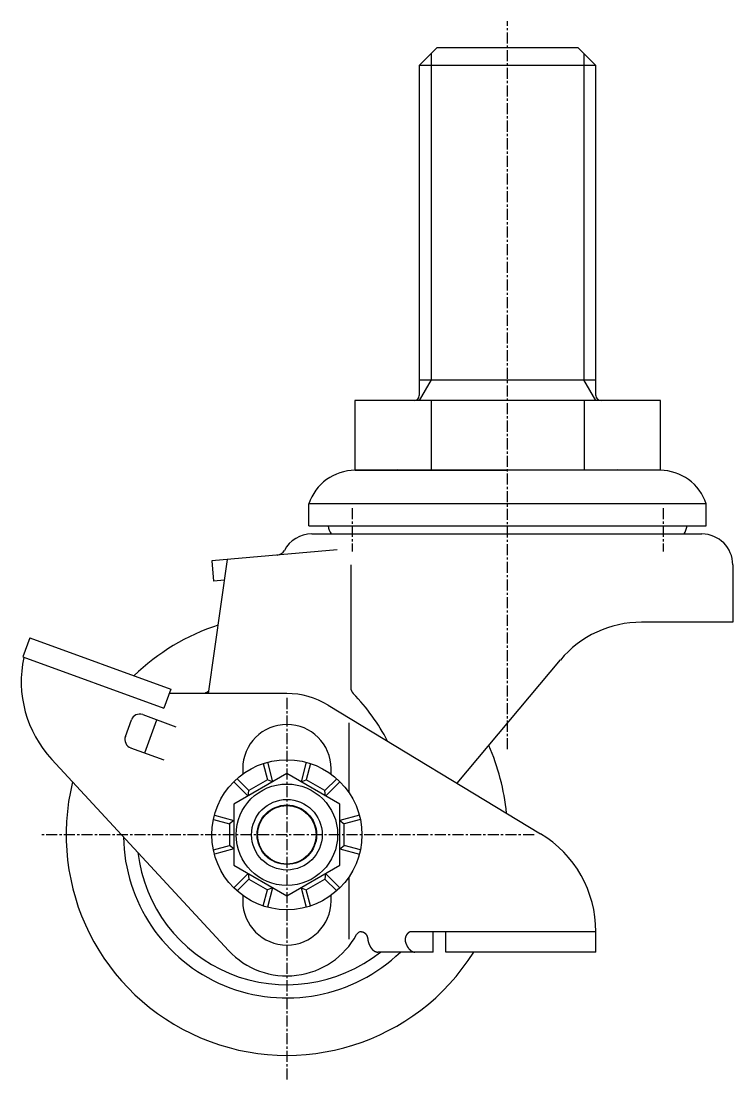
# Model space of a CAD drawing. Extents: x -2807 to -2598, y -941 to -597.
# Drawn here: x -2681.9 to -2601.3, y -833.8 to -713.6 of the extents above; entities that cross this region are included whole.
import ezdxf

# ---------------------------------------------------------------- set-up
doc = ezdxf.new("R2010")
doc.units = 0
doc.linetypes.add('CENTER', pattern=[2, 1.25, -0.25, 0.25, -0.25])
doc.layers.get('0').update_dxf_attribs({"linetype": 'CONTINUOUS'})
doc.layers.add('CENTER', color=1, linetype='CENTER')

msp = doc.modelspace()

# ---------------------------------------------------------------- linework, layer by layer
at = {"color": 7, "linetype": 'CONTINUOUS'}
for p, q in [((-2634.81, -716.59), (-2636.81, -718.59)), ((-2618.81, -716.59), (-2634.81, -716.59)), ((-2616.81, -718.59), (-2618.81, -716.59)), ((-2636.81, -718.59), (-2636.81, -755.99)), ((-2616.81, -718.59), (-2636.81, -718.59)), ((-2616.81, -755.99), (-2616.81, -718.59)), ((-2636.81, -754.25), (-2616.81, -754.25)), ((-2609.49, -756.59), (-2644.13, -756.59)), ((-2644.13, -756.59), (-2644.13, -764.44)), ((-2635.47, -756.59), (-2635.47, -764.44)), ((-2618.15, -756.59), (-2618.15, -764.44)), ((-2609.49, -764.44), (-2609.49, -756.59)), ((-2644.13, -764.44), (-2609.49, -764.44)), ((-2641.82, -764.44), (-2626.17, -764.44)), ((-2644.08, -764.49), (-2626.81, -764.49)), ((-2609.54, -764.49), (-2626.81, -764.49)), ((-2604.31, -768.29), (-2649.31, -768.29)), ((-2649.31, -770.79), (-2649.31, -768.29)), ((-2604.31, -770.79), (-2604.31, -768.29)), ((-2649.31, -770.79), (-2604.31, -770.79)), ((-2649, -771.7), (-2604.81, -771.7)), ((-2646.12, -773.51), (-2660.31, -774.75)), ((-2660.67, -789.79), (-2658.53, -774.59)), ((-2660.31, -774.75), (-2660.11, -777.04)), ((-2644.57, -775.2), (-2644.57, -789.09)), ((-2601.31, -775.2), (-2601.31, -781.7)), ((-2658.86, -776.93), (-2660.11, -777.04)), ((-2601.31, -781.7), (-2611.64, -781.7)), ((-2680.93, -783.48), (-2681.72, -785.64)), ((-2680.93, -783.48), (-2664.96, -789.3)), ((-2681.72, -785.64), (-2665.75, -791.46)), ((-2632.54, -799.94), (-2620.83, -785.98)), ((-2664.96, -789.3), (-2665.75, -791.46)), ((-2651.81, -789.79), (-2665.14, -789.79)), ((-2647.15, -791.09), (-2623.07, -805.67)), ((-2670.1, -794.66), (-2669.42, -792.78)), ((-2668.14, -792.18), (-2664.38, -793.55)), ((-2667.91, -796.52), (-2666.54, -792.76)), ((-2644.81, -793.09), (-2644.81, -800.97)), ((-2669.51, -795.94), (-2665.75, -797.31)), ((-2678.44, -797.25), (-2658.41, -818.9)), ((-2654.49, -797.72), (-2654, -799.55)), ((-2654.01, -797.58), (-2653.42, -799.79)), ((-2649.61, -797.58), (-2650.2, -799.79)), ((-2649.13, -797.72), (-2649.62, -799.55)), ((-2656.81, -798.29), (-2656.81, -798.92)), ((-2646.81, -798.92), (-2646.81, -798.29)), ((-2657.82, -799.78), (-2656.2, -801.4)), ((-2657.45, -799.44), (-2656.12, -800.77)), ((-2653.42, -799.79), (-2654, -799.55)), ((-2650.2, -799.79), (-2649.62, -799.55)), ((-2646.16, -799.44), (-2647.5, -800.77)), ((-2645.8, -799.78), (-2647.42, -801.4)), ((-2656.2, -801.4), (-2656.12, -800.77)), ((-2647.42, -801.4), (-2647.5, -800.77)), ((-2660.13, -804.08), (-2658.31, -804.56)), ((-2660.02, -803.59), (-2657.81, -804.18)), ((-2643.6, -803.59), (-2645.81, -804.18)), ((-2643.48, -804.08), (-2645.31, -804.56)), ((-2657.81, -804.18), (-2658.31, -804.56)), ((-2645.81, -804.18), (-2645.31, -804.56)), ((-2660.13, -807.5), (-2658.31, -807.01)), ((-2657.81, -807.4), (-2660.02, -807.99)), ((-2657.81, -807.4), (-2658.31, -807.01)), ((-2645.81, -807.4), (-2645.31, -807.01)), ((-2645.81, -807.4), (-2643.6, -807.99)), ((-2643.48, -807.5), (-2645.31, -807.01)), ((-2656.2, -810.18), (-2657.82, -811.8)), ((-2657.45, -812.14), (-2656.12, -810.81)), ((-2656.2, -810.18), (-2656.12, -810.81)), ((-2647.42, -810.18), (-2647.5, -810.81)), ((-2646.16, -812.14), (-2647.5, -810.81)), ((-2647.42, -810.18), (-2645.8, -811.8)), ((-2644.81, -810.61), (-2644.81, -817.61)), ((-2654.49, -813.86), (-2654, -812.03)), ((-2653.42, -811.79), (-2654.01, -814)), ((-2653.42, -811.79), (-2654, -812.03)), ((-2650.2, -811.79), (-2649.61, -814)), ((-2650.2, -811.79), (-2649.62, -812.03)), ((-2649.13, -813.86), (-2649.62, -812.03)), ((-2656.81, -812.66), (-2656.81, -813.29)), ((-2646.81, -813.29), (-2646.81, -812.66)), ((-2643.35, -816.79), (-2643.38, -816.79)), ((-2616.81, -816.79), (-2637.71, -816.79)), ((-2635.25, -819.09), (-2635.25, -816.79)), ((-2633.81, -819.09), (-2633.81, -816.79)), ((-2616.81, -819.09), (-2616.81, -816.79)), ((-2635.25, -819.09), (-2641.51, -819.09)), ((-2616.81, -819.09), (-2633.81, -819.09))]:
    msp.add_line(p, q, dxfattribs=at)
at = {"color": 3, "linetype": 'CONTINUOUS'}
for p, q in [((-2635.45, -717.24), (-2635.45, -754.25)), ((-2618.16, -717.24), (-2618.16, -754.25)), ((-2635.45, -754.25), (-2636.81, -756.59)), ((-2616.81, -756.59), (-2618.16, -754.25))]:
    msp.add_line(p, q, dxfattribs=at)
at = {"color": 7, "linetype": 'CONTINUOUS'}
msp.add_lwpolyline([(-2657.81, -809.25), (-2651.81, -812.72), (-2645.81, -809.25), (-2645.81, -802.32), (-2651.81, -798.86), (-2657.81, -802.32)], close=True, dxfattribs=at)
for points in [[(-2654, -799.55), (-2656.12, -800.77)], [(-2647.5, -800.77), (-2649.62, -799.55)], [(-2658.31, -804.56), (-2658.31, -807.01)], [(-2645.31, -807.01), (-2645.31, -804.56)], [(-2656.12, -810.81), (-2654, -812.03)], [(-2649.62, -812.03), (-2647.5, -810.81)]]:
    msp.add_lwpolyline(points, dxfattribs=at)
for points in [[(-2643.35, -816.79, 0), (-2643.34, -816.79, 0), (-2643.33, -816.79, 0), (-2643.32, -816.79, 0), (-2643.31, -816.79, 0), (-2643.31, -816.79, 0), (-2643.3, -816.79, 0), (-2643.29, -816.79, 0), (-2643.28, -816.79, 0), (-2643.27, -816.79, 0), (-2643.26, -816.8, 0), (-2643.25, -816.8, 0), (-2643.24, -816.8, 0), (-2643.24, -816.8, 0), (-2643.23, -816.8, 0), (-2643.22, -816.81, 0), (-2643.21, -816.81, 0), (-2643.2, -816.81, 0), (-2643.19, -816.81, 0), (-2643.18, -816.82, 0), (-2643.18, -816.82, 0), (-2643.17, -816.82, 0), (-2643.16, -816.83, 0), (-2643.15, -816.83, 0), (-2643.14, -816.83, 0), (-2643.13, -816.84, 0), (-2643.13, -816.84, 0), (-2643.12, -816.84, 0), (-2643.11, -816.85, 0), (-2643.1, -816.85, 0), (-2643.09, -816.86, 0), (-2643.08, -816.86, 0), (-2643.08, -816.86, 0), (-2643.07, -816.87, 0), (-2643.06, -816.87, 0), (-2643.05, -816.88, 0), (-2643.04, -816.88, 0), (-2643.04, -816.89, 0), (-2643.03, -816.9, 0), (-2643.02, -816.9, 0), (-2643.01, -816.91, 0), (-2643, -816.91, 0), (-2643, -816.92, 0), (-2642.99, -816.92, 0), (-2642.98, -816.93, 0), (-2642.97, -816.94, 0), (-2642.97, -816.94, 0), (-2642.96, -816.95, 0), (-2642.95, -816.96, 0), (-2642.94, -816.96, 0), (-2642.94, -816.97, 0), (-2642.93, -816.98, 0), (-2642.92, -816.99, 0), (-2642.92, -816.99, 0), (-2642.91, -817, 0), (-2642.9, -817.01, 0), (-2642.9, -817.02, 0), (-2642.89, -817.02, 0), (-2642.88, -817.03, 0), (-2642.88, -817.04, 0), (-2642.87, -817.05, 0), (-2642.86, -817.06, 0), (-2642.86, -817.07, 0), (-2642.85, -817.07, 0), (-2642.84, -817.08, 0), (-2642.84, -817.09, 0), (-2642.83, -817.1, 0), (-2642.82, -817.11, 0), (-2642.82, -817.12, 0), (-2642.81, -817.13, 0), (-2642.81, -817.14, 0), (-2642.8, -817.14, 0), (-2642.8, -817.15, 0), (-2642.79, -817.16, 0), (-2642.78, -817.17, 0), (-2642.78, -817.18, 0), (-2642.77, -817.19, 0), (-2642.77, -817.2, 0), (-2642.76, -817.21, 0), (-2642.76, -817.22, 0), (-2642.75, -817.23, 0), (-2642.75, -817.24, 0), (-2642.74, -817.25, 0), (-2642.74, -817.26, 0), (-2642.73, -817.27, 0), (-2642.73, -817.28, 0), (-2642.73, -817.3, 0), (-2642.72, -817.31, 0), (-2642.72, -817.32, 0), (-2642.71, -817.33, 0), (-2642.71, -817.34, 0), (-2642.71, -817.35, 0), (-2642.7, -817.36, 0), (-2642.7, -817.37, 0), (-2642.69, -817.38, 0), (-2642.69, -817.39, 0), (-2642.69, -817.41, 0), (-2642.68, -817.42, 0), (-2642.68, -817.43, 0), (-2642.68, -817.44, 0), (-2642.67, -817.45, 0), (-2642.67, -817.46, 0), (-2642.67, -817.47, 0), (-2642.67, -817.49, 0), (-2642.66, -817.5, 0), (-2642.66, -817.51, 0), (-2642.66, -817.52, 0), (-2642.66, -817.53, 0), (-2642.65, -817.55, 0), (-2642.65, -817.56, 0), (-2642.65, -817.57, 0), (-2642.65, -817.58, 0), (-2642.65, -817.59, 0), (-2642.65, -817.61, 0), (-2642.64, -817.62, 0), (-2642.64, -817.63, 0), (-2642.64, -817.64, 0), (-2642.64, -817.65, 0), (-2642.64, -817.67, 0), (-2642.64, -817.68, 0), (-2642.64, -817.69, 0), (-2642.64, -817.7, 0), (-2642.63, -817.72, 0), (-2642.63, -817.73, 0), (-2642.63, -817.74, 0), (-2642.63, -817.75, 0), (-2642.63, -817.76, 0), (-2642.63, -817.78, 0), (-2642.63, -817.79, 0)], [(-2637.71, -816.79, 0), (-2637.72, -816.79, 0), (-2637.73, -816.79, 0), (-2637.74, -816.79, 0), (-2637.75, -816.79, 0), (-2637.76, -816.79, 0), (-2637.76, -816.79, 0), (-2637.77, -816.79, 0), (-2637.78, -816.79, 0), (-2637.79, -816.79, 0), (-2637.8, -816.8, 0), (-2637.81, -816.8, 0), (-2637.82, -816.8, 0), (-2637.83, -816.8, 0), (-2637.83, -816.8, 0), (-2637.84, -816.81, 0), (-2637.85, -816.81, 0), (-2637.86, -816.81, 0), (-2637.87, -816.81, 0), (-2637.88, -816.82, 0), (-2637.89, -816.82, 0), (-2637.89, -816.82, 0), (-2637.9, -816.83, 0), (-2637.91, -816.83, 0), (-2637.92, -816.83, 0), (-2637.93, -816.84, 0), (-2637.94, -816.84, 0), (-2637.94, -816.84, 0), (-2637.95, -816.85, 0), (-2637.96, -816.85, 0), (-2637.97, -816.86, 0), (-2637.98, -816.86, 0), (-2637.99, -816.86, 0), (-2637.99, -816.87, 0), (-2638, -816.87, 0), (-2638.01, -816.88, 0), (-2638.02, -816.88, 0), (-2638.03, -816.89, 0), (-2638.03, -816.9, 0), (-2638.04, -816.9, 0), (-2638.05, -816.91, 0), (-2638.06, -816.91, 0), (-2638.06, -816.92, 0), (-2638.07, -816.92, 0), (-2638.08, -816.93, 0), (-2638.09, -816.94, 0), (-2638.09, -816.94, 0), (-2638.1, -816.95, 0), (-2638.11, -816.96, 0), (-2638.12, -816.96, 0), (-2638.12, -816.97, 0), (-2638.13, -816.98, 0), (-2638.14, -816.99, 0), (-2638.15, -816.99, 0), (-2638.15, -817, 0), (-2638.16, -817.01, 0), (-2638.17, -817.02, 0), (-2638.17, -817.02, 0), (-2638.18, -817.03, 0), (-2638.19, -817.04, 0), (-2638.19, -817.05, 0), (-2638.2, -817.06, 0), (-2638.21, -817.07, 0), (-2638.21, -817.07, 0), (-2638.22, -817.08, 0), (-2638.22, -817.09, 0), (-2638.23, -817.1, 0), (-2638.24, -817.11, 0), (-2638.24, -817.12, 0), (-2638.25, -817.13, 0), (-2638.25, -817.14, 0), (-2638.26, -817.14, 0), (-2638.27, -817.15, 0), (-2638.27, -817.16, 0), (-2638.28, -817.17, 0), (-2638.28, -817.18, 0), (-2638.29, -817.19, 0), (-2638.29, -817.2, 0), (-2638.3, -817.21, 0), (-2638.3, -817.22, 0), (-2638.31, -817.23, 0), (-2638.31, -817.24, 0), (-2638.32, -817.25, 0), (-2638.32, -817.26, 0), (-2638.33, -817.27, 0), (-2638.33, -817.28, 0), (-2638.34, -817.3, 0), (-2638.34, -817.31, 0), (-2638.34, -817.32, 0), (-2638.35, -817.33, 0), (-2638.35, -817.34, 0), (-2638.36, -817.35, 0), (-2638.36, -817.36, 0), (-2638.36, -817.37, 0), (-2638.37, -817.38, 0), (-2638.37, -817.39, 0), (-2638.37, -817.41, 0), (-2638.38, -817.42, 0), (-2638.38, -817.43, 0), (-2638.38, -817.44, 0), (-2638.39, -817.45, 0), (-2638.39, -817.46, 0), (-2638.39, -817.47, 0), (-2638.39, -817.49, 0), (-2638.4, -817.5, 0), (-2638.4, -817.51, 0), (-2638.4, -817.52, 0), (-2638.4, -817.53, 0), (-2638.41, -817.55, 0), (-2638.41, -817.56, 0), (-2638.41, -817.57, 0), (-2638.41, -817.58, 0), (-2638.41, -817.59, 0), (-2638.42, -817.61, 0), (-2638.42, -817.62, 0), (-2638.42, -817.63, 0), (-2638.42, -817.64, 0), (-2638.42, -817.65, 0), (-2638.42, -817.67, 0), (-2638.42, -817.68, 0), (-2638.42, -817.69, 0), (-2638.43, -817.7, 0), (-2638.43, -817.72, 0), (-2638.43, -817.73, 0), (-2638.43, -817.74, 0), (-2638.43, -817.75, 0), (-2638.43, -817.76, 0), (-2638.43, -817.78, 0), (-2638.43, -817.79, 0)], [(-2642.63, -817.79, 0), (-2642.63, -817.81, 0), (-2642.62, -817.83, 0), (-2642.62, -817.84, 0), (-2642.61, -817.86, 0), (-2642.61, -817.88, 0), (-2642.6, -817.9, 0), (-2642.6, -817.91, 0), (-2642.59, -817.93, 0), (-2642.59, -817.95, 0), (-2642.58, -817.97, 0), (-2642.58, -817.98, 0), (-2642.57, -818, 0), (-2642.56, -818.02, 0), (-2642.56, -818.03, 0), (-2642.55, -818.05, 0), (-2642.55, -818.07, 0), (-2642.54, -818.09, 0), (-2642.53, -818.1, 0), (-2642.53, -818.12, 0), (-2642.52, -818.13, 0), (-2642.52, -818.15, 0), (-2642.51, -818.17, 0), (-2642.5, -818.18, 0), (-2642.5, -818.2, 0), (-2642.49, -818.22, 0), (-2642.48, -818.23, 0), (-2642.48, -818.25, 0), (-2642.47, -818.26, 0), (-2642.46, -818.28, 0), (-2642.45, -818.29, 0), (-2642.45, -818.31, 0), (-2642.44, -818.32, 0), (-2642.43, -818.34, 0), (-2642.42, -818.35, 0), (-2642.42, -818.37, 0), (-2642.41, -818.38, 0), (-2642.4, -818.4, 0), (-2642.39, -818.41, 0), (-2642.39, -818.42, 0), (-2642.38, -818.44, 0), (-2642.37, -818.45, 0), (-2642.36, -818.47, 0), (-2642.36, -818.48, 0), (-2642.35, -818.49, 0), (-2642.34, -818.51, 0), (-2642.33, -818.52, 0), (-2642.32, -818.53, 0), (-2642.31, -818.55, 0), (-2642.31, -818.56, 0), (-2642.3, -818.57, 0), (-2642.29, -818.59, 0), (-2642.28, -818.6, 0), (-2642.27, -818.61, 0), (-2642.26, -818.62, 0), (-2642.25, -818.63, 0), (-2642.25, -818.65, 0), (-2642.24, -818.66, 0), (-2642.23, -818.67, 0), (-2642.22, -818.68, 0), (-2642.21, -818.69, 0), (-2642.2, -818.7, 0), (-2642.19, -818.72, 0), (-2642.18, -818.73, 0), (-2642.17, -818.74, 0), (-2642.16, -818.75, 0), (-2642.16, -818.76, 0), (-2642.15, -818.77, 0), (-2642.14, -818.78, 0), (-2642.13, -818.79, 0), (-2642.12, -818.8, 0), (-2642.11, -818.81, 0), (-2642.1, -818.82, 0), (-2642.09, -818.83, 0), (-2642.08, -818.84, 0), (-2642.07, -818.85, 0), (-2642.06, -818.86, 0), (-2642.05, -818.86, 0), (-2642.04, -818.87, 0), (-2642.03, -818.88, 0), (-2642.02, -818.89, 0), (-2642.01, -818.9, 0), (-2642, -818.9, 0), (-2641.99, -818.91, 0), (-2641.98, -818.92, 0), (-2641.97, -818.93, 0), (-2641.96, -818.93, 0), (-2641.95, -818.94, 0), (-2641.94, -818.95, 0), (-2641.93, -818.96, 0), (-2641.92, -818.96, 0), (-2641.91, -818.97, 0), (-2641.9, -818.98, 0), (-2641.89, -818.98, 0), (-2641.88, -818.99, 0), (-2641.87, -818.99, 0), (-2641.86, -819, 0), (-2641.85, -819, 0), (-2641.84, -819.01, 0), (-2641.82, -819.01, 0), (-2641.81, -819.02, 0), (-2641.8, -819.02, 0), (-2641.79, -819.03, 0), (-2641.78, -819.03, 0), (-2641.77, -819.04, 0), (-2641.76, -819.04, 0), (-2641.75, -819.05, 0), (-2641.74, -819.05, 0), (-2641.73, -819.05, 0), (-2641.72, -819.06, 0), (-2641.71, -819.06, 0), (-2641.7, -819.06, 0), (-2641.69, -819.07, 0), (-2641.68, -819.07, 0), (-2641.66, -819.07, 0), (-2641.65, -819.07, 0), (-2641.64, -819.08, 0), (-2641.63, -819.08, 0), (-2641.62, -819.08, 0), (-2641.61, -819.08, 0), (-2641.6, -819.08, 0), (-2641.59, -819.09, 0), (-2641.58, -819.09, 0), (-2641.57, -819.09, 0), (-2641.56, -819.09, 0), (-2641.54, -819.09, 0), (-2641.53, -819.09, 0), (-2641.52, -819.09, 0), (-2641.51, -819.09, 0)], [(-2638.43, -817.79, 0), (-2638.42, -817.81, 0), (-2638.42, -817.83, 0), (-2638.41, -817.84, 0), (-2638.41, -817.86, 0), (-2638.4, -817.88, 0), (-2638.4, -817.9, 0), (-2638.39, -817.91, 0), (-2638.39, -817.93, 0), (-2638.38, -817.95, 0), (-2638.38, -817.97, 0), (-2638.37, -817.98, 0), (-2638.37, -818, 0), (-2638.36, -818.02, 0), (-2638.35, -818.03, 0), (-2638.35, -818.05, 0), (-2638.34, -818.07, 0), (-2638.34, -818.09, 0), (-2638.33, -818.1, 0), (-2638.32, -818.12, 0), (-2638.32, -818.13, 0), (-2638.31, -818.15, 0), (-2638.3, -818.17, 0), (-2638.3, -818.18, 0), (-2638.29, -818.2, 0), (-2638.28, -818.22, 0), (-2638.28, -818.23, 0), (-2638.27, -818.25, 0), (-2638.26, -818.26, 0), (-2638.26, -818.28, 0), (-2638.25, -818.29, 0), (-2638.24, -818.31, 0), (-2638.23, -818.32, 0), (-2638.23, -818.34, 0), (-2638.22, -818.35, 0), (-2638.21, -818.37, 0), (-2638.21, -818.38, 0), (-2638.2, -818.4, 0), (-2638.19, -818.41, 0), (-2638.18, -818.42, 0), (-2638.17, -818.44, 0), (-2638.17, -818.45, 0), (-2638.16, -818.47, 0), (-2638.15, -818.48, 0), (-2638.14, -818.49, 0), (-2638.13, -818.51, 0), (-2638.13, -818.52, 0), (-2638.12, -818.53, 0), (-2638.11, -818.55, 0), (-2638.1, -818.56, 0), (-2638.09, -818.57, 0), (-2638.08, -818.59, 0), (-2638.08, -818.6, 0), (-2638.07, -818.61, 0), (-2638.06, -818.62, 0), (-2638.05, -818.63, 0), (-2638.04, -818.65, 0), (-2638.03, -818.66, 0), (-2638.02, -818.67, 0), (-2638.01, -818.68, 0), (-2638.01, -818.69, 0), (-2638, -818.7, 0), (-2637.99, -818.72, 0), (-2637.98, -818.73, 0), (-2637.97, -818.74, 0), (-2637.96, -818.75, 0), (-2637.95, -818.76, 0), (-2637.94, -818.77, 0), (-2637.93, -818.78, 0), (-2637.92, -818.79, 0), (-2637.91, -818.8, 0), (-2637.9, -818.81, 0), (-2637.89, -818.82, 0), (-2637.88, -818.83, 0), (-2637.87, -818.84, 0), (-2637.86, -818.85, 0), (-2637.85, -818.86, 0), (-2637.85, -818.86, 0), (-2637.84, -818.87, 0), (-2637.83, -818.88, 0), (-2637.82, -818.89, 0), (-2637.81, -818.9, 0), (-2637.8, -818.9, 0), (-2637.79, -818.91, 0), (-2637.78, -818.92, 0), (-2637.77, -818.93, 0), (-2637.76, -818.93, 0), (-2637.74, -818.94, 0), (-2637.73, -818.95, 0), (-2637.72, -818.96, 0), (-2637.71, -818.96, 0), (-2637.7, -818.97, 0), (-2637.69, -818.98, 0), (-2637.68, -818.98, 0), (-2637.67, -818.99, 0), (-2637.66, -818.99, 0), (-2637.65, -819, 0), (-2637.64, -819, 0), (-2637.63, -819.01, 0), (-2637.62, -819.01, 0), (-2637.61, -819.02, 0), (-2637.6, -819.02, 0), (-2637.59, -819.03, 0), (-2637.58, -819.03, 0), (-2637.57, -819.04, 0), (-2637.56, -819.04, 0), (-2637.55, -819.05, 0), (-2637.54, -819.05, 0), (-2637.52, -819.05, 0), (-2637.51, -819.06, 0), (-2637.5, -819.06, 0), (-2637.49, -819.06, 0), (-2637.48, -819.07, 0), (-2637.47, -819.07, 0), (-2637.46, -819.07, 0), (-2637.45, -819.07, 0), (-2637.44, -819.08, 0), (-2637.43, -819.08, 0), (-2637.42, -819.08, 0), (-2637.41, -819.08, 0), (-2637.39, -819.08, 0), (-2637.38, -819.09, 0), (-2637.37, -819.09, 0), (-2637.36, -819.09, 0), (-2637.35, -819.09, 0), (-2637.34, -819.09, 0), (-2637.33, -819.09, 0), (-2637.32, -819.09, 0), (-2637.31, -819.09, 0)]]:
    msp.add_polyline3d(points, dxfattribs=at)
for radius in [8.5, 5.75, 4, 3.37]:
    msp.add_circle((-2651.81, -805.79), radius, dxfattribs=at)
at = {"color": 3, "linetype": 'CONTINUOUS'}
msp.add_circle((-2651.81, -805.79), 3.32, dxfattribs=at)
at = {"color": 7, "linetype": 'CONTINUOUS'}
for centre, radius, start, end in [((-2637.41, -755.99), 0.6, 270, 0), ((-2616.21, -755.99), 0.6, 180, 270), ((-2639.31, -765.44), 1, 71.8051, 90), ((-2614.31, -765.44), 1, 90, 108.1949), ((-2644.08, -769.99), 5.5, 90, 161.9955), ((-2609.54, -769.99), 5.5, 18.0045, 90), ((-2644.41, -770.27), 2.78, 190.7807, 210.9566), ((-2609.21, -770.27), 2.78, 329.0434, 349.2193), ((-2649, -775.2), 3.5, 90, 152.2599), ((-2604.81, -775.2), 3.5, 0, 90), ((-2652.98, -773.1), 1, 275, 332.2599), ((-2651.81, -805.79), 25, 108.1039, 133.8961), ((-2611.64, -793.7), 12, 90, 140), ((-2668.9, -788.42), 13, 167.8493, 222.7672), ((-2651.81, -805.79), 18.5, 118.4837, 120.1327), ((-2643.57, -789.09), 1, 180, 224.0774), ((-2651.81, -798.79), 9, 58.8001, 90), ((-2660.81, -805.79), 23, 27.4868, 44.0774), ((-2668.48, -793.12), 1, 70, 160), ((-2651.81, -798.29), 5, 0, 180), ((-2669.16, -795), 1, 160, 250), ((-2651.81, -805.79), 25, 5.6343, 23.8961), ((-2651.81, -805.79), 25, 166.1428, 327.8593), ((-2651.81, -805.79), 18.5, 180.7901, 314.0347), ((-2629.81, -816.79), 13, 0, 58.8001), ((-2651.81, -805.79), 17, 186.7663, 308.5235), ((-2651.81, -813.29), 5, 180, 0), ((-2651.81, -812.79), 9, 222.7672, 331.369), ((-2643.38, -817.39), 0.6, 90, 151.369)]:
    msp.add_arc(centre, radius, start, end, dxfattribs=at)
at = {"layer": 'CENTER', "color": 1, "linetype": 'CENTER'}
for p, q in [((-2626.81, -796.11), (-2626.81, -713.59)), ((-2644.41, -768.79), (-2644.41, -773.7)), ((-2609.21, -768.79), (-2609.21, -773.7)), ((-2651.81, -790.29), (-2651.81, -833.79)), ((-2623.81, -805.79), (-2679.81, -805.79))]:
    msp.add_line(p, q, dxfattribs=at)

doc.saveas('drawing.dxf')
